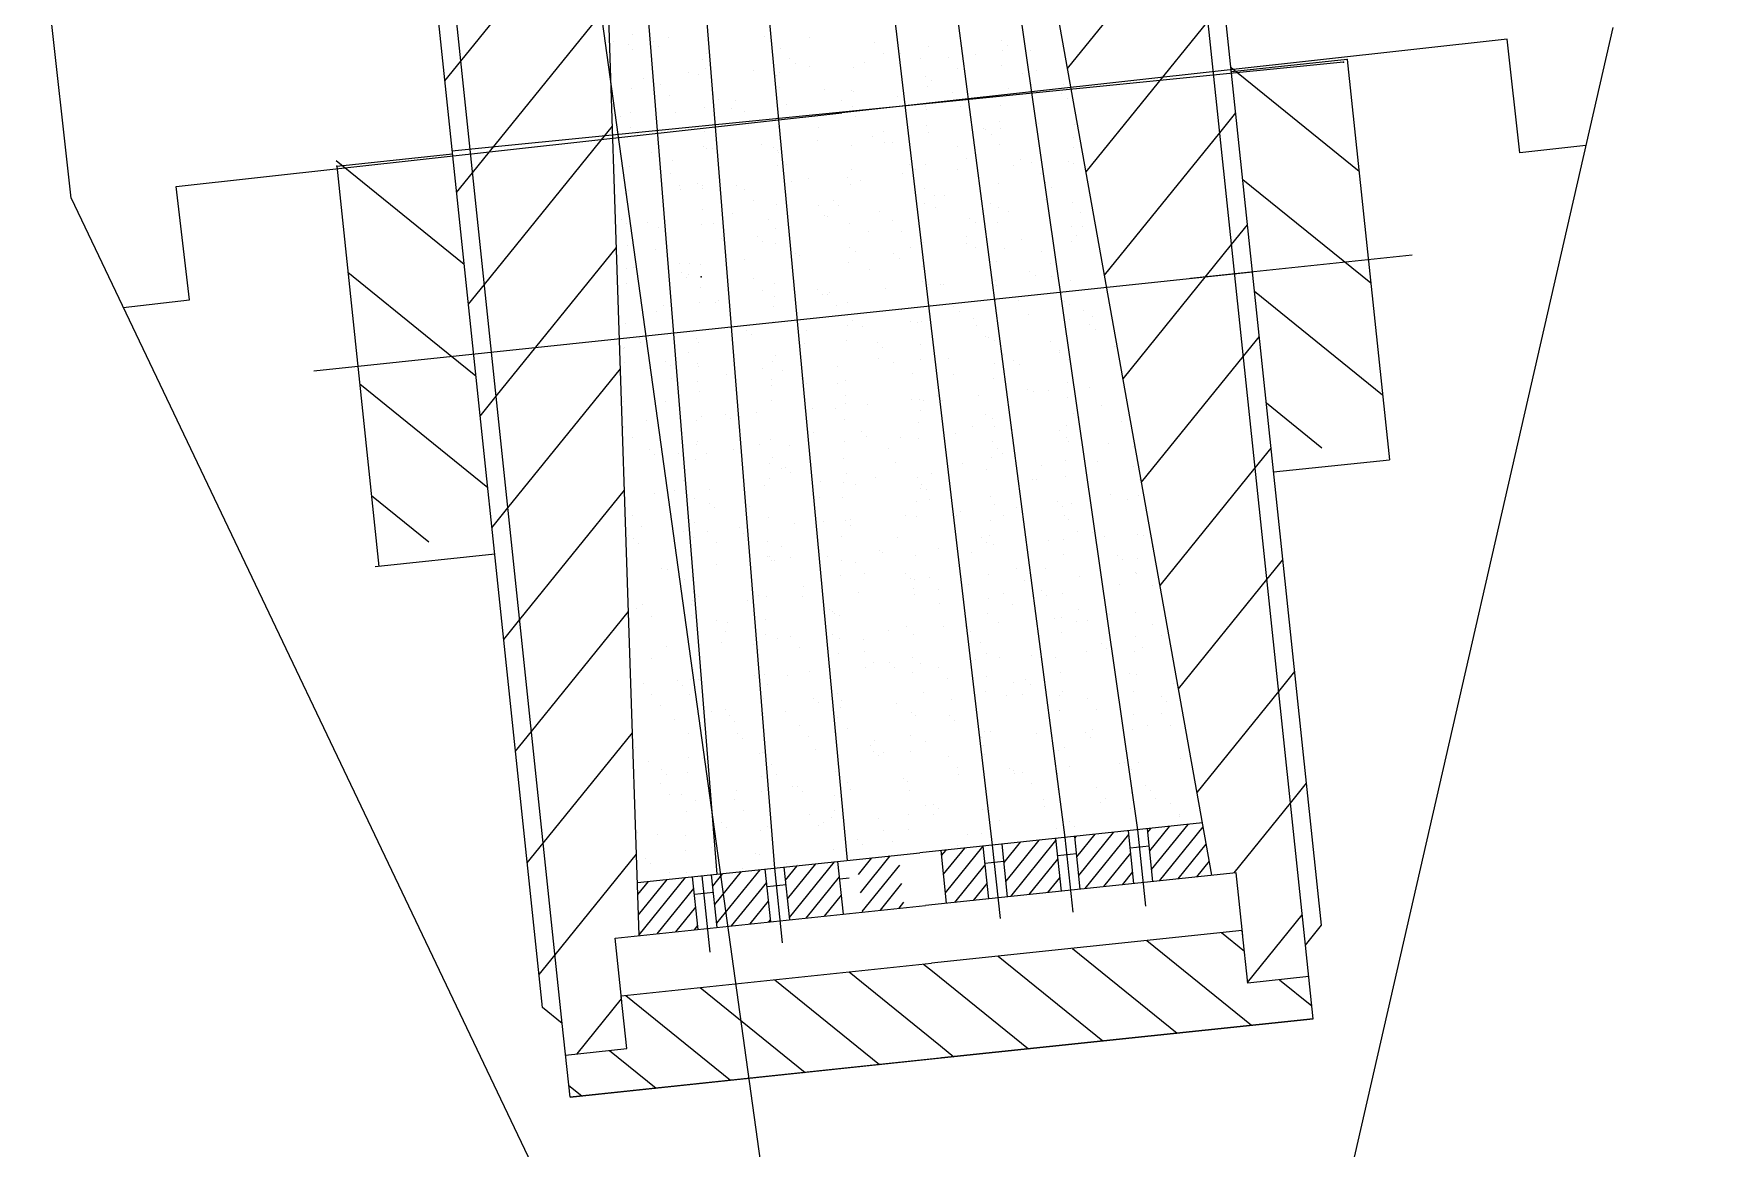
# Model space of a CAD drawing. Header units: millimetres. Extents: x 102424 to 134099, y 4640 to 15391.
# Drawn here: x 131874 to 132433, y 10715 to 11087 of the extents above; entities that cross this region are included whole.
import ezdxf

# ---------------------------------------------------------------- set-up
doc = ezdxf.new("R2010")
doc.units = ezdxf.units.MM

# ---------------------------------------------------------------- blocks, each defined once
blk = doc.blocks.new('*X106')
at = {"color": 0}
for p, q in [((1500.291, 87.919), (1500.291, 87.919)), ((1500.354, 87.918), (1500.354, 87.918)), ((1502.284, 88.132), (1502.284, 88.132)), ((1503.468, 87.924), (1503.468, 87.924)), ((1504.293, 87.885), (1504.293, 87.885)), ((1504.477, 87.716), (1504.477, 87.716)), ((1504.901, 88.165), (1504.901, 88.165)), ((1506.583, 87.929), (1506.583, 87.929)), ((1508.353, 87.797), (1508.353, 87.797)), ((1509.697, 87.935), (1509.697, 87.935)), ((1512.046, 87.731), (1512.046, 87.731)), ((1512.355, 87.762), (1512.355, 87.762)), ((1500.776, 87.649), (1500.776, 87.649)), ((1500.995, 87.142), (1500.995, 87.142)), ((1503.553, 87.13), (1503.553, 87.13)), ((1503.89, 87.655), (1503.89, 87.655)), ((1506.254, 87.227), (1506.254, 87.227)), ((1507.004, 87.661), (1507.004, 87.661)), ((1507.475, 87.129), (1507.475, 87.129)), ((1508.833, 87.308), (1508.833, 87.308)), ((1508.871, 87.261), (1508.871, 87.261)), ((1509.354, 87.377), (1509.354, 87.377)), ((1510.118, 87.666), (1510.118, 87.666)), ((1510.167, 87.484), (1510.167, 87.484)), ((1511.429, 87.248), (1511.429, 87.248)), ((1511.525, 87.663), (1511.525, 87.663)), ((1512.539, 87.593), (1512.539, 87.593)), ((1513.233, 87.672), (1513.233, 87.672)), ((1514.13, 87.346), (1514.13, 87.346)), ((1516.748, 87.379), (1516.748, 87.379)), ((1501.287, 87.007), (1501.287, 87.007)), ((1501.471, 86.838), (1501.471, 86.838)), ((1502.294, 86.682), (1502.294, 86.682)), ((1503.45, 86.599), (1503.45, 86.599)), ((1503.97, 86.668), (1503.97, 86.668)), ((1504.783, 86.775), (1504.783, 86.775)), ((1505.347, 86.919), (1505.347, 86.919)), ((1505.408, 86.688), (1505.408, 86.688)), ((1506.141, 86.954), (1506.141, 86.954)), ((1506.662, 87.022), (1506.662, 87.022)), ((1508.522, 86.694), (1508.522, 86.694)), ((1509.349, 86.884), (1509.349, 86.884)), ((1509.533, 86.716), (1509.533, 86.716)), ((1511.637, 86.699), (1511.637, 86.699)), ((1513.409, 86.796), (1513.409, 86.796)), ((1514.751, 86.705), (1514.751, 86.705)), ((1517.41, 86.762), (1517.41, 86.762)), ((1517.595, 86.593), (1517.595, 86.593)), ((1517.865, 86.711), (1517.865, 86.711)), ((1520.979, 86.716), (1520.979, 86.716)), ((1521.471, 86.673), (1521.471, 86.673)), ((1523.214, 86.612), (1523.214, 86.612)), ((1523.735, 86.681), (1523.735, 86.681)), ((1524.093, 86.722), (1524.093, 86.722)), ((1524.548, 86.788), (1524.548, 86.788)), ((1525.472, 86.639), (1525.472, 86.639)), ((1525.977, 86.56), (1525.977, 86.56)), ((1500.758, 86.245), (1500.758, 86.245)), ((1501.278, 86.314), (1501.278, 86.314)), ((1502.091, 86.421), (1502.091, 86.421)), ((1502.341, 86.041), (1502.341, 86.041)), ((1502.347, 86.205), (1502.347, 86.205)), ((1504.964, 86.238), (1504.964, 86.238)), ((1506.342, 86.007), (1506.342, 86.007)), ((1507.523, 86.226), (1507.523, 86.226)), ((1510.223, 86.323), (1510.223, 86.323)), ((1512.841, 86.357), (1512.841, 86.357)), ((1515.399, 86.344), (1515.399, 86.344)), ((1518.1, 86.442), (1518.1, 86.442)), ((1518.351, 85.972), (1518.351, 85.972)), ((1519.164, 86.079), (1519.164, 86.079)), ((1520.522, 86.258), (1520.522, 86.258)), ((1520.718, 86.475), (1520.718, 86.475)), ((1521.043, 86.326), (1521.043, 86.326)), ((1521.856, 86.434), (1521.856, 86.434)), ((1523.276, 86.463), (1523.276, 86.463)), ((1525.657, 86.47), (1525.657, 86.47)), ((1501.162, 85.414), (1501.162, 85.414)), ((1504.276, 85.42), (1504.276, 85.42)), ((1506.527, 85.838), (1506.527, 85.838)), ((1507.39, 85.425), (1507.39, 85.425)), ((1510.403, 85.918), (1510.403, 85.918)), ((1510.504, 85.431), (1510.504, 85.431)), ((1513.618, 85.437), (1513.618, 85.437)), ((1513.781, 85.37), (1513.781, 85.37)), ((1514.193, 85.419), (1514.193, 85.419)), ((1514.404, 85.884), (1514.404, 85.884)), ((1514.589, 85.715), (1514.589, 85.715)), ((1515.139, 85.549), (1515.139, 85.549)), ((1515.659, 85.618), (1515.659, 85.618)), ((1516.472, 85.725), (1516.472, 85.725)), ((1516.733, 85.442), (1516.733, 85.442)), ((1516.811, 85.452), (1516.811, 85.452)), ((1517.831, 85.904), (1517.831, 85.904)), ((1518.465, 85.796), (1518.465, 85.796)), ((1519.369, 85.44), (1519.369, 85.44)), ((1519.847, 85.448), (1519.847, 85.448)), ((1522.07, 85.537), (1522.07, 85.537)), ((1522.466, 85.761), (1522.466, 85.761)), ((1522.65, 85.592), (1522.65, 85.592)), ((1522.961, 85.454), (1522.961, 85.454)), ((1524.687, 85.571), (1524.687, 85.571)), ((1526.075, 85.459), (1526.075, 85.459)), ((1526.527, 85.673), (1526.527, 85.673)), ((1527.245, 85.559), (1527.245, 85.559)), ((1501.058, 85.215), (1501.058, 85.215)), ((1501.584, 85.145), (1501.584, 85.145)), ((1503.336, 85.129), (1503.336, 85.129)), ((1503.521, 84.96), (1503.521, 84.96)), ((1503.616, 85.203), (1503.616, 85.203)), ((1504.698, 85.151), (1504.698, 85.151)), ((1506.317, 85.301), (1506.317, 85.301)), ((1507.397, 85.041), (1507.397, 85.041)), ((1507.812, 85.157), (1507.812, 85.157)), ((1508.934, 85.334), (1508.934, 85.334)), ((1509.755, 84.84), (1509.755, 84.84)), ((1510.276, 84.909), (1510.276, 84.909)), ((1510.926, 85.162), (1510.926, 85.162)), ((1511.089, 85.016), (1511.089, 85.016)), ((1511.398, 85.006), (1511.398, 85.006)), ((1511.492, 85.322), (1511.492, 85.322)), ((1511.582, 84.837), (1511.582, 84.837)), ((1512.447, 85.195), (1512.447, 85.195)), ((1512.968, 85.263), (1512.968, 85.263)), ((1514.04, 85.168), (1514.04, 85.168)), ((1515.459, 84.918), (1515.459, 84.918)), ((1517.154, 85.174), (1517.154, 85.174)), ((1519.46, 84.884), (1519.46, 84.884)), ((1520.268, 85.179), (1520.268, 85.179)), ((1523.383, 85.185), (1523.383, 85.185)), ((1523.52, 84.795), (1523.52, 84.795)), ((1526.497, 85.191), (1526.497, 85.191)), ((1500.33, 84.251), (1500.33, 84.251)), ((1502.41, 84.278), (1502.41, 84.278)), ((1505.027, 84.311), (1505.027, 84.311)), ((1505.705, 84.307), (1505.705, 84.307)), ((1507.063, 84.486), (1507.063, 84.486)), ((1507.584, 84.555), (1507.584, 84.555)), ((1507.586, 84.299), (1507.586, 84.299)), ((1508.397, 84.662), (1508.397, 84.662)), ((1510.286, 84.396), (1510.286, 84.396)), ((1512.904, 84.43), (1512.904, 84.43)), ((1515.462, 84.417), (1515.462, 84.417)), ((1518.163, 84.515), (1518.163, 84.515)), ((1518.672, 84.206), (1518.672, 84.206)), ((1519.644, 84.715), (1519.644, 84.715)), ((1520.781, 84.548), (1520.781, 84.548)), ((1521.787, 84.212), (1521.787, 84.212)), ((1523.339, 84.536), (1523.339, 84.536)), ((1524.657, 84.213), (1524.657, 84.213)), ((1524.901, 84.218), (1524.901, 84.218)), ((1525.47, 84.32), (1525.47, 84.32)), ((1526.04, 84.633), (1526.04, 84.633)), ((1526.828, 84.499), (1526.828, 84.499)), ((1527.348, 84.567), (1527.348, 84.567)), ((1527.522, 84.761), (1527.522, 84.761)), ((1527.706, 84.592), (1527.706, 84.592)), ((1499.988, 84.173), (1499.988, 84.173)), ((1500.514, 84.083), (1500.514, 84.083)), ((1501.68, 83.777), (1501.68, 83.777)), ((1502.2, 83.846), (1502.2, 83.846)), ((1503.013, 83.953), (1503.013, 83.953)), ((1503.102, 84.178), (1503.102, 84.178)), ((1504.372, 84.132), (1504.372, 84.132)), ((1504.391, 84.163), (1504.391, 84.163)), ((1504.892, 84.2), (1504.892, 84.2)), ((1506.216, 84.184), (1506.216, 84.184)), ((1508.392, 84.129), (1508.392, 84.129)), ((1508.576, 83.96), (1508.576, 83.96)), ((1509.33, 84.189), (1509.33, 84.189)), ((1512.444, 84.195), (1512.444, 84.195)), ((1512.452, 84.04), (1512.452, 84.04)), ((1515.558, 84.201), (1515.558, 84.201)), ((1516.454, 84.006), (1516.454, 84.006)), ((1516.638, 83.837), (1516.638, 83.837)), ((1520.514, 83.917), (1520.514, 83.917)), ((1521.444, 83.79), (1521.444, 83.79)), ((1521.965, 83.859), (1521.965, 83.859)), ((1522.778, 83.966), (1522.778, 83.966)), ((1524.136, 84.145), (1524.136, 84.145)), ((1524.516, 83.883), (1524.516, 83.883)), ((1524.7, 83.714), (1524.7, 83.714)), ((1524.75, 83.644), (1524.75, 83.644)), ((1527.308, 83.632), (1527.308, 83.632)), ((1500.322, 83.598), (1500.322, 83.598)), ((1501.121, 83.289), (1501.121, 83.289)), ((1501.384, 83.285), (1501.384, 83.285)), ((1503.679, 83.276), (1503.679, 83.276)), ((1505.386, 83.251), (1505.386, 83.251)), ((1505.57, 83.082), (1505.57, 83.082)), ((1506.38, 83.374), (1506.38, 83.374)), ((1508.997, 83.407), (1508.997, 83.407)), ((1509.446, 83.163), (1509.446, 83.163)), ((1511.555, 83.395), (1511.555, 83.395)), ((1513.448, 83.128), (1513.448, 83.128)), ((1514.256, 83.492), (1514.256, 83.492)), ((1516.061, 83.081), (1516.061, 83.081)), ((1516.581, 83.15), (1516.581, 83.15)), ((1516.874, 83.526), (1516.874, 83.526)), ((1517.394, 83.257), (1517.394, 83.257)), ((1518.753, 83.436), (1518.753, 83.436)), ((1519.273, 83.504), (1519.273, 83.504)), ((1519.432, 83.513), (1519.432, 83.513)), ((1520.086, 83.611), (1520.086, 83.611)), ((1522.133, 83.611), (1522.133, 83.611)), ((1501.97, 82.91), (1501.97, 82.91)), ((1502.391, 82.641), (1502.391, 82.641)), ((1505.084, 82.916), (1505.084, 82.916)), ((1505.505, 82.647), (1505.505, 82.647)), ((1508.198, 82.921), (1508.198, 82.921)), ((1508.62, 82.653), (1508.62, 82.653)), ((1510.349, 82.47), (1510.349, 82.47)), ((1511.312, 82.927), (1511.312, 82.927)), ((1511.734, 82.658), (1511.734, 82.658)), ((1512.011, 82.548), (1512.011, 82.548)), ((1512.967, 82.503), (1512.967, 82.503)), ((1513.369, 82.727), (1513.369, 82.727)), ((1513.632, 82.959), (1513.632, 82.959)), ((1513.89, 82.796), (1513.89, 82.796)), ((1514.426, 82.933), (1514.426, 82.933)), ((1514.703, 82.903), (1514.703, 82.903)), ((1514.848, 82.664), (1514.848, 82.664)), ((1515.525, 82.491), (1515.525, 82.491)), ((1517.508, 83.04), (1517.508, 83.04)), ((1517.54, 82.938), (1517.54, 82.938)), ((1517.962, 82.67), (1517.962, 82.67)), ((1518.226, 82.588), (1518.226, 82.588)), ((1520.654, 82.944), (1520.654, 82.944)), ((1520.844, 82.621), (1520.844, 82.621)), ((1521.076, 82.675), (1521.076, 82.675)), ((1521.51, 83.005), (1521.51, 83.005)), ((1521.694, 82.837), (1521.694, 82.837)), ((1523.402, 82.609), (1523.402, 82.609)), ((1523.769, 82.949), (1523.769, 82.949)), ((1524.19, 82.681), (1524.19, 82.681)), ((1525.57, 82.917), (1525.57, 82.917)), ((1526.103, 82.706), (1526.103, 82.706)), ((1526.883, 82.955), (1526.883, 82.955)), ((1527.304, 82.686), (1527.304, 82.686)), ((1502.38, 82.373), (1502.38, 82.373)), ((1502.473, 82.351), (1502.473, 82.351)), ((1502.564, 82.204), (1502.564, 82.204)), ((1505.09, 82.384), (1505.09, 82.384)), ((1506.44, 82.285), (1506.44, 82.285)), ((1507.649, 82.372), (1507.649, 82.372)), ((1507.985, 82.018), (1507.985, 82.018)), ((1508.506, 82.087), (1508.506, 82.087)), ((1509.319, 82.194), (1509.319, 82.194)), ((1510.442, 82.251), (1510.442, 82.251)), ((1510.626, 82.082), (1510.626, 82.082)), ((1510.677, 82.373), (1510.677, 82.373)), ((1511.198, 82.441), (1511.198, 82.441)), ((1514.502, 82.162), (1514.502, 82.162)), ((1518.504, 82.128), (1518.504, 82.128)), ((1518.688, 81.959), (1518.688, 81.959)), ((1522.564, 82.039), (1522.564, 82.039)), ((1526.565, 82.005), (1526.565, 82.005)), ((1527.75, 82.031), (1527.75, 82.031)), ((1500.795, 81.668), (1500.795, 81.668)), ((1501.184, 81.362), (1501.184, 81.362)), ((1502.602, 81.31), (1502.602, 81.31)), ((1503.122, 81.378), (1503.122, 81.378)), ((1503.434, 81.407), (1503.434, 81.407)), ((1503.742, 81.35), (1503.742, 81.35)), ((1503.909, 81.674), (1503.909, 81.674)), ((1503.935, 81.485), (1503.935, 81.485)), ((1505.294, 81.664), (1505.294, 81.664)), ((1505.814, 81.732), (1505.814, 81.732)), ((1506.443, 81.447), (1506.443, 81.447)), ((1506.627, 81.839), (1506.627, 81.839)), ((1507.023, 81.68), (1507.023, 81.68)), ((1507.436, 81.373), (1507.436, 81.373)), ((1509.06, 81.48), (1509.06, 81.48)), ((1510.138, 81.685), (1510.138, 81.685)), ((1511.618, 81.468), (1511.618, 81.468)), ((1513.252, 81.691), (1513.252, 81.691)), ((1514.319, 81.565), (1514.319, 81.565)), ((1516.366, 81.697), (1516.366, 81.697)), ((1516.937, 81.599), (1516.937, 81.599)), ((1519.48, 81.702), (1519.48, 81.702)), ((1519.495, 81.586), (1519.495, 81.586)), ((1522.196, 81.684), (1522.196, 81.684)), ((1522.366, 81.322), (1522.366, 81.322)), ((1522.594, 81.708), (1522.594, 81.708)), ((1522.887, 81.391), (1522.887, 81.391)), ((1523.7, 81.498), (1523.7, 81.498)), ((1524.813, 81.717), (1524.813, 81.717)), ((1525.058, 81.677), (1525.058, 81.677)), ((1525.579, 81.745), (1525.579, 81.745)), ((1525.708, 81.714), (1525.708, 81.714)), ((1526.392, 81.852), (1526.392, 81.852)), ((1526.75, 81.836), (1526.75, 81.836)), ((1527.371, 81.705), (1527.371, 81.705)), ((1500.431, 81.024), (1500.431, 81.024)), ((1501.244, 81.131), (1501.244, 81.131)), ((1507.62, 81.204), (1507.62, 81.204)), ((1511.496, 81.284), (1511.496, 81.284)), ((1515.497, 81.25), (1515.497, 81.25)), ((1515.682, 81.081), (1515.682, 81.081)), ((1518.316, 80.789), (1518.316, 80.789)), ((1519.558, 81.162), (1519.558, 81.162)), ((1519.675, 80.968), (1519.675, 80.968)), ((1520.195, 81.037), (1520.195, 81.037)), ((1521.008, 81.144), (1521.008, 81.144)), ((1523.559, 81.127), (1523.559, 81.127)), ((1523.744, 80.958), (1523.744, 80.958)), ((1526.166, 80.78), (1526.166, 80.78)), ((1527.62, 81.039), (1527.62, 81.039)), ((1500.428, 80.53), (1500.428, 80.53)), ((1502.536, 80.424), (1502.536, 80.424)), ((1502.777, 80.406), (1502.777, 80.406)), ((1503.199, 80.137), (1503.199, 80.137)), ((1504.429, 80.495), (1504.429, 80.495)), ((1504.614, 80.326), (1504.614, 80.326)), ((1505.153, 80.458), (1505.153, 80.458)), ((1505.891, 80.411), (1505.891, 80.411)), ((1506.313, 80.143), (1506.313, 80.143)), ((1507.712, 80.445), (1507.712, 80.445)), ((1508.49, 80.407), (1508.49, 80.407)), ((1509.005, 80.417), (1509.005, 80.417)), ((1509.427, 80.148), (1509.427, 80.148)), ((1510.412, 80.543), (1510.412, 80.543)), ((1512.12, 80.423), (1512.12, 80.423)), ((1512.491, 80.372), (1512.491, 80.372)), ((1512.541, 80.154), (1512.541, 80.154)), ((1512.676, 80.203), (1512.676, 80.203)), ((1513.03, 80.576), (1513.03, 80.576)), ((1514.291, 80.259), (1514.291, 80.259)), ((1514.812, 80.328), (1514.812, 80.328)), ((1515.234, 80.428), (1515.234, 80.428)), ((1515.588, 80.564), (1515.588, 80.564)), ((1515.625, 80.435), (1515.625, 80.435)), ((1515.655, 80.16), (1515.655, 80.16)), ((1516.552, 80.284), (1516.552, 80.284)), ((1516.983, 80.614), (1516.983, 80.614)), ((1517.503, 80.682), (1517.503, 80.682)), ((1518.289, 80.661), (1518.289, 80.661)), ((1518.348, 80.434), (1518.348, 80.434)), ((1518.77, 80.165), (1518.77, 80.165)), ((1520.553, 80.25), (1520.553, 80.25)), ((1520.907, 80.695), (1520.907, 80.695)), ((1521.462, 80.44), (1521.462, 80.44)), ((1521.884, 80.171), (1521.884, 80.171)), ((1523.465, 80.682), (1523.465, 80.682)), ((1524.576, 80.445), (1524.576, 80.445)), ((1524.614, 80.161), (1524.614, 80.161)), ((1524.998, 80.177), (1524.998, 80.177)), ((1527.69, 80.451), (1527.69, 80.451)), ((1528.112, 80.182), (1528.112, 80.182)), ((1500.085, 80.131), (1500.085, 80.131)), ((1501.423, 79.617), (1501.423, 79.617)), ((1509.428, 79.619), (1509.428, 79.619)), ((1510.241, 79.726), (1510.241, 79.726)), ((1511.599, 79.905), (1511.599, 79.905)), ((1512.12, 79.973), (1512.12, 79.973)), ((1512.933, 80.08), (1512.933, 80.08)), ((1514.382, 79.638), (1514.382, 79.638)), ((1517, 79.672), (1517, 79.672)), ((1519.558, 79.66), (1519.558, 79.66)), ((1520.737, 80.081), (1520.737, 80.081)), ((1522.259, 79.757), (1522.259, 79.757)), ((1524.876, 79.79), (1524.876, 79.79)), ((1527.434, 79.778), (1527.434, 79.778)), ((1501.247, 79.435), (1501.247, 79.435)), ((1501.603, 79.164), (1501.603, 79.164)), ((1501.608, 79.449), (1501.608, 79.449)), ((1503.805, 79.423), (1503.805, 79.423)), ((1504.717, 79.17), (1504.717, 79.17)), ((1504.857, 79.017), (1504.857, 79.017)), ((1505.484, 79.529), (1505.484, 79.529)), ((1506.216, 79.196), (1506.216, 79.196)), ((1506.506, 79.52), (1506.506, 79.52)), ((1506.736, 79.265), (1506.736, 79.265)), ((1507.549, 79.372), (1507.549, 79.372)), ((1507.831, 79.176), (1507.831, 79.176)), ((1508.907, 79.551), (1508.907, 79.551)), ((1509.123, 79.553), (1509.123, 79.553)), ((1509.485, 79.495), (1509.485, 79.495)), ((1509.669, 79.326), (1509.669, 79.326)), ((1510.945, 79.181), (1510.945, 79.181)), ((1511.681, 79.541), (1511.681, 79.541)), ((1513.546, 79.406), (1513.546, 79.406)), ((1514.059, 79.187), (1514.059, 79.187)), ((1517.174, 79.193), (1517.174, 79.193)), ((1517.547, 79.372), (1517.547, 79.372)), ((1517.731, 79.203), (1517.731, 79.203)), ((1520.288, 79.198), (1520.288, 79.198)), ((1521.607, 79.283), (1521.607, 79.283)), ((1523.402, 79.204), (1523.402, 79.204)), ((1524.622, 79.03), (1524.622, 79.03)), ((1525.609, 79.249), (1525.609, 79.249)), ((1525.793, 79.08), (1525.793, 79.08)), ((1525.98, 79.209), (1525.98, 79.209)), ((1526.501, 79.278), (1526.501, 79.278)), ((1526.516, 79.21), (1526.516, 79.21)), ((1527.314, 79.385), (1527.314, 79.385)), ((1500.832, 78.487), (1500.832, 78.487)), ((1501.353, 78.556), (1501.353, 78.556)), ((1502.166, 78.663), (1502.166, 78.663)), ((1502.478, 78.651), (1502.478, 78.651)), ((1502.599, 78.497), (1502.599, 78.497)), ((1503.524, 78.842), (1503.524, 78.842)), ((1504.044, 78.91), (1504.044, 78.91)), ((1505.216, 78.531), (1505.216, 78.531)), ((1506.479, 78.617), (1506.479, 78.617)), ((1506.663, 78.448), (1506.663, 78.448)), ((1507.774, 78.519), (1507.774, 78.519)), ((1510.475, 78.616), (1510.475, 78.616)), ((1510.539, 78.529), (1510.539, 78.529)), ((1513.093, 78.649), (1513.093, 78.649)), ((1514.541, 78.494), (1514.541, 78.494)), ((1515.651, 78.637), (1515.651, 78.637)), ((1518.352, 78.734), (1518.352, 78.734)), ((1518.601, 78.406), (1518.601, 78.406)), ((1520.597, 78.5), (1520.597, 78.5)), ((1520.97, 78.768), (1520.97, 78.768)), ((1521.117, 78.569), (1521.117, 78.569)), ((1521.93, 78.676), (1521.93, 78.676)), ((1523.288, 78.855), (1523.288, 78.855)), ((1523.528, 78.755), (1523.528, 78.755)), ((1523.809, 78.923), (1523.809, 78.923)), ((1526.229, 78.853), (1526.229, 78.853)), ((1500.471, 77.896), (1500.471, 77.896)), ((1503.585, 77.902), (1503.585, 77.902)), ((1506.699, 77.907), (1506.699, 77.907)), ((1509.813, 77.913), (1509.813, 77.913)), ((1512.927, 77.919), (1512.927, 77.919)), ((1514.725, 78.325), (1514.725, 78.325)), ((1515.734, 77.86), (1515.734, 77.86)), ((1516.041, 77.924), (1516.041, 77.924)), ((1516.547, 77.967), (1516.547, 77.967)), ((1517.905, 78.146), (1517.905, 78.146)), ((1518.425, 78.214), (1518.425, 78.214)), ((1519.156, 77.93), (1519.156, 77.93)), ((1519.238, 78.321), (1519.238, 78.321)), ((1522.27, 77.936), (1522.27, 77.936)), ((1522.322, 77.83), (1522.322, 77.83)), ((1522.603, 78.371), (1522.603, 78.371)), ((1522.787, 78.203), (1522.787, 78.203)), ((1524.939, 77.863), (1524.939, 77.863)), ((1525.384, 77.941), (1525.384, 77.941)), ((1526.663, 78.283), (1526.663, 78.283)), ((1527.497, 77.851), (1527.497, 77.851)), ((1528.498, 77.947), (1528.498, 77.947)), ((1500.892, 77.627), (1500.892, 77.627)), ((1501.31, 77.508), (1501.31, 77.508)), ((1503.473, 77.739), (1503.473, 77.739)), ((1503.657, 77.57), (1503.657, 77.57)), ((1503.868, 77.496), (1503.868, 77.496)), ((1504.006, 77.633), (1504.006, 77.633)), ((1506.569, 77.593), (1506.569, 77.593)), ((1507.121, 77.639), (1507.121, 77.639)), ((1507.533, 77.651), (1507.533, 77.651)), ((1509.186, 77.627), (1509.186, 77.627)), ((1510.235, 77.644), (1510.235, 77.644)), ((1511.163, 77.258), (1511.163, 77.258)), ((1511.535, 77.617), (1511.535, 77.617)), ((1511.719, 77.448), (1511.719, 77.448)), ((1511.744, 77.614), (1511.744, 77.614)), ((1512.521, 77.437), (1512.521, 77.437)), ((1513.042, 77.506), (1513.042, 77.506)), ((1513.349, 77.65), (1513.349, 77.65)), ((1513.855, 77.613), (1513.855, 77.613)), ((1514.445, 77.712), (1514.445, 77.712)), ((1515.213, 77.792), (1515.213, 77.792)), ((1515.595, 77.528), (1515.595, 77.528)), ((1516.463, 77.656), (1516.463, 77.656)), ((1517.063, 77.745), (1517.063, 77.745)), ((1519.577, 77.661), (1519.577, 77.661)), ((1519.597, 77.494), (1519.597, 77.494)), ((1519.621, 77.733), (1519.621, 77.733)), ((1519.781, 77.325), (1519.781, 77.325)), ((1522.691, 77.667), (1522.691, 77.667)), ((1523.657, 77.405), (1523.657, 77.405)), ((1525.805, 77.673), (1525.805, 77.673)), ((1527.659, 77.371), (1527.659, 77.371)), ((1500.467, 76.862), (1500.467, 76.862)), ((1500.651, 76.693), (1500.651, 76.693)), ((1502.41, 76.66), (1502.41, 76.66)), ((1504.527, 76.773), (1504.527, 76.773)), ((1505.525, 76.666), (1505.525, 76.666)), ((1507.138, 76.728), (1507.138, 76.728)), ((1507.658, 76.797), (1507.658, 76.797)), ((1508.471, 76.904), (1508.471, 76.904)), ((1508.529, 76.739), (1508.529, 76.739)), ((1508.639, 76.672), (1508.639, 76.672)), ((1509.829, 77.083), (1509.829, 77.083)), ((1510.35, 77.151), (1510.35, 77.151)), ((1510.538, 76.689), (1510.538, 76.689)), ((1511.753, 76.677), (1511.753, 76.677)), ((1513.156, 76.722), (1513.156, 76.722)), ((1514.867, 76.683), (1514.867, 76.683)), ((1515.714, 76.71), (1515.714, 76.71)), ((1517.981, 76.689), (1517.981, 76.689)), ((1518.415, 76.807), (1518.415, 76.807)), ((1521.033, 76.841), (1521.033, 76.841)), ((1521.095, 76.694), (1521.095, 76.694)), ((1523.591, 76.829), (1523.591, 76.829)), ((1524.209, 76.7), (1524.209, 76.7)), ((1526.292, 76.926), (1526.292, 76.926)), ((1526.902, 76.741), (1526.902, 76.741)), ((1527.324, 76.705), (1527.324, 76.705)), ((1527.423, 76.81), (1527.423, 76.81)), ((1527.843, 77.202), (1527.843, 77.202)), ((1528.236, 76.917), (1528.236, 76.917)), ((1502.275, 76.088), (1502.275, 76.088)), ((1502.662, 76.571), (1502.662, 76.571)), ((1503.088, 76.195), (1503.088, 76.195)), ((1504.446, 76.374), (1504.446, 76.374)), ((1504.966, 76.443), (1504.966, 76.443)), ((1505.279, 76.604), (1505.279, 76.604)), ((1505.779, 76.55), (1505.779, 76.55)), ((1507.837, 76.592), (1507.837, 76.592)), ((1508.713, 76.57), (1508.713, 76.57)), ((1512.589, 76.65), (1512.589, 76.65)), ((1516.591, 76.616), (1516.591, 76.616)), ((1516.775, 76.447), (1516.775, 76.447)), ((1520.651, 76.528), (1520.651, 76.528)), ((1522.039, 76.101), (1522.039, 76.101)), ((1522.852, 76.208), (1522.852, 76.208)), ((1524.21, 76.387), (1524.21, 76.387)), ((1524.652, 76.493), (1524.652, 76.493)), ((1524.731, 76.455), (1524.731, 76.455)), ((1524.837, 76.324), (1524.837, 76.324)), ((1525.544, 76.562), (1525.544, 76.562)), ((1528.713, 76.405), (1528.713, 76.405)), ((1500.396, 75.841), (1500.396, 75.841)), ((1501.373, 75.581), (1501.373, 75.581)), ((1501.521, 75.896), (1501.521, 75.896)), ((1501.754, 76.02), (1501.754, 76.02)), ((1503.931, 75.569), (1503.931, 75.569)), ((1505.523, 75.861), (1505.523, 75.861)), ((1505.707, 75.692), (1505.707, 75.692)), ((1506.632, 75.666), (1506.632, 75.666)), ((1509.249, 75.7), (1509.249, 75.7)), ((1509.583, 75.773), (1509.583, 75.773)), ((1511.807, 75.688), (1511.807, 75.688)), ((1513.584, 75.738), (1513.584, 75.738)), ((1513.769, 75.57), (1513.769, 75.57)), ((1514.508, 75.785), (1514.508, 75.785)), ((1517.126, 75.818), (1517.126, 75.818)), ((1517.469, 75.499), (1517.469, 75.499)), ((1517.645, 75.65), (1517.645, 75.65)), ((1518.827, 75.678), (1518.827, 75.678)), ((1519.347, 75.747), (1519.347, 75.747)), ((1519.684, 75.806), (1519.684, 75.806)), ((1520.16, 75.854), (1520.16, 75.854)), ((1521.519, 76.032), (1521.519, 76.032)), ((1521.646, 75.616), (1521.646, 75.616)), ((1522.385, 75.903), (1522.385, 75.903)), ((1525.002, 75.937), (1525.002, 75.937)), ((1525.707, 75.527), (1525.707, 75.527)), ((1527.56, 75.924), (1527.56, 75.924)), ((1501.278, 75.392), (1501.278, 75.392)), ((1501.7, 75.123), (1501.7, 75.123)), ((1502.516, 74.984), (1502.516, 74.984)), ((1504.392, 75.398), (1504.392, 75.398)), ((1504.814, 75.129), (1504.814, 75.129)), ((1507.507, 75.403), (1507.507, 75.403)), ((1507.928, 75.135), (1507.928, 75.135)), ((1510.621, 75.409), (1510.621, 75.409)), ((1511.042, 75.14), (1511.042, 75.14)), ((1513.443, 74.969), (1513.443, 74.969)), ((1513.735, 75.415), (1513.735, 75.415)), ((1513.964, 75.038), (1513.964, 75.038)), ((1514.157, 75.146), (1514.157, 75.146)), ((1514.777, 75.145), (1514.777, 75.145)), ((1516.135, 75.324), (1516.135, 75.324)), ((1516.656, 75.392), (1516.656, 75.392)), ((1516.849, 75.42), (1516.849, 75.42)), ((1517.271, 75.152), (1517.271, 75.152)), ((1519.963, 75.426), (1519.963, 75.426)), ((1520.385, 75.157), (1520.385, 75.157)), ((1521.096, 74.914), (1521.096, 74.914)), ((1521.831, 75.447), (1521.831, 75.447)), ((1523.077, 75.432), (1523.077, 75.432)), ((1523.499, 75.163), (1523.499, 75.163)), ((1526.191, 75.437), (1526.191, 75.437)), ((1526.355, 74.999), (1526.355, 74.999)), ((1526.613, 75.169), (1526.613, 75.169)), ((1500.024, 74.546), (1500.024, 74.546)), ((1502.701, 74.815), (1502.701, 74.815)), ((1502.725, 74.644), (1502.725, 74.644)), ((1505.342, 74.677), (1505.342, 74.677)), ((1506.577, 74.895), (1506.577, 74.895)), ((1507.9, 74.665), (1507.9, 74.665)), ((1509.393, 74.436), (1509.393, 74.436)), ((1510.578, 74.861), (1510.578, 74.861)), ((1510.601, 74.762), (1510.601, 74.762)), ((1510.751, 74.615), (1510.751, 74.615)), ((1510.763, 74.692), (1510.763, 74.692)), ((1511.272, 74.684), (1511.272, 74.684)), ((1512.085, 74.791), (1512.085, 74.791)), ((1513.219, 74.796), (1513.219, 74.796)), ((1514.639, 74.772), (1514.639, 74.772)), ((1515.777, 74.783), (1515.777, 74.783)), ((1518.478, 74.881), (1518.478, 74.881)), ((1518.64, 74.738), (1518.64, 74.738)), ((1518.824, 74.569), (1518.824, 74.569)), ((1522.701, 74.65), (1522.701, 74.65)), ((1523.654, 74.902), (1523.654, 74.902)), ((1526.702, 74.615), (1526.702, 74.615)), ((1526.886, 74.446), (1526.886, 74.446)), ((1528.345, 74.342), (1528.345, 74.342)), ((1500.104, 74.15), (1500.104, 74.15)), ((1503.218, 74.156), (1503.218, 74.156)), ((1503.571, 74.017), (1503.571, 74.017)), ((1505.368, 73.906), (1505.368, 73.906)), ((1505.888, 73.975), (1505.888, 73.975)), ((1506.332, 74.162), (1506.332, 74.162)), ((1506.701, 74.082), (1506.701, 74.082)), ((1507.572, 73.983), (1507.572, 73.983)), ((1507.756, 73.814), (1507.756, 73.814)), ((1508.06, 74.261), (1508.06, 74.261)), ((1508.58, 74.329), (1508.58, 74.329)), ((1509.312, 73.773), (1509.312, 73.773)), ((1509.446, 74.167), (1509.446, 74.167)), ((1511.633, 73.895), (1511.633, 73.895)), ((1511.87, 73.761), (1511.87, 73.761)), ((1512.561, 74.173), (1512.561, 74.173)), ((1514.571, 73.858), (1514.571, 73.858)), ((1515.634, 73.86), (1515.634, 73.86)), ((1515.675, 74.179), (1515.675, 74.179)), ((1517.189, 73.891), (1517.189, 73.891)), ((1518.789, 74.184), (1518.789, 74.184)), ((1519.694, 73.772), (1519.694, 73.772)), ((1519.747, 73.879), (1519.747, 73.879)), ((1521.903, 74.19), (1521.903, 74.19)), ((1522.448, 73.976), (1522.448, 73.976)), ((1525.017, 74.196), (1525.017, 74.196)), ((1525.065, 74.01), (1525.065, 74.01)), ((1525.132, 73.919), (1525.132, 73.919)), ((1525.653, 73.988), (1525.653, 73.988)), ((1526.466, 74.095), (1526.466, 74.095)), ((1527.623, 73.998), (1527.623, 73.998)), ((1527.824, 74.273), (1527.824, 74.273)), ((1528.131, 74.201), (1528.131, 74.201)), ((1499.984, 73.197), (1499.984, 73.197)), ((1500.505, 73.266), (1500.505, 73.266)), ((1501.318, 73.373), (1501.318, 73.373)), ((1501.436, 73.655), (1501.436, 73.655)), ((1502.676, 73.552), (1502.676, 73.552)), ((1503.197, 73.62), (1503.197, 73.62)), ((1503.994, 73.642), (1503.994, 73.642)), ((1504.01, 73.727), (1504.01, 73.727)), ((1506.695, 73.74), (1506.695, 73.74)), ((1515.818, 73.691), (1515.818, 73.691)), ((1519.749, 73.21), (1519.749, 73.21)), ((1520.269, 73.279), (1520.269, 73.279)), ((1521.082, 73.386), (1521.082, 73.386)), ((1522.441, 73.565), (1522.441, 73.565)), ((1522.961, 73.633), (1522.961, 73.633)), ((1523.696, 73.737), (1523.696, 73.737)), ((1523.774, 73.74), (1523.774, 73.74)), ((1523.88, 73.569), (1523.88, 73.569)), ((1527.756, 73.649), (1527.756, 73.649)), ((1500.087, 72.62), (1500.087, 72.62)), ((1500.565, 73.14), (1500.565, 73.14)), ((1502.086, 72.888), (1502.086, 72.888)), ((1502.508, 72.619), (1502.508, 72.619)), ((1502.788, 72.717), (1502.788, 72.717)), ((1504.566, 73.105), (1504.566, 73.105)), ((1504.75, 72.936), (1504.75, 72.936)), ((1505.2, 72.893), (1505.2, 72.893)), ((1505.405, 72.75), (1505.405, 72.75)), ((1505.622, 72.625), (1505.622, 72.625)), ((1507.963, 72.738), (1507.963, 72.738)), ((1508.314, 72.899), (1508.314, 72.899)), ((1508.626, 73.017), (1508.626, 73.017)), ((1508.736, 72.63), (1508.736, 72.63)), ((1510.664, 72.835), (1510.664, 72.835)), ((1511.428, 72.905), (1511.428, 72.905)), ((1511.85, 72.636), (1511.85, 72.636)), ((1512.628, 72.983), (1512.628, 72.983)), ((1512.812, 72.814), (1512.812, 72.814)), ((1513.282, 72.869), (1513.282, 72.869)), ((1514.542, 72.91), (1514.542, 72.91)), ((1514.964, 72.642), (1514.964, 72.642)), ((1515.699, 72.677), (1515.699, 72.677)), ((1515.84, 72.857), (1515.84, 72.857)), ((1516.688, 72.894), (1516.688, 72.894)), ((1517.057, 72.856), (1517.057, 72.856)), ((1517.578, 72.924), (1517.578, 72.924)), ((1517.657, 72.916), (1517.657, 72.916)), ((1518.078, 72.647), (1518.078, 72.647)), ((1518.391, 73.032), (1518.391, 73.032)), ((1518.541, 72.954), (1518.541, 72.954)), ((1520.69, 72.86), (1520.69, 72.86)), ((1520.771, 72.922), (1520.771, 72.922)), ((1520.874, 72.691), (1520.874, 72.691)), ((1521.159, 72.987), (1521.159, 72.987)), ((1521.192, 72.653), (1521.192, 72.653)), ((1523.717, 72.975), (1523.717, 72.975)), ((1523.885, 72.927), (1523.885, 72.927)), ((1524.307, 72.659), (1524.307, 72.659)), ((1524.75, 72.771), (1524.75, 72.771)), ((1526.418, 73.072), (1526.418, 73.072)), ((1526.999, 72.933), (1526.999, 72.933)), ((1527.421, 72.664), (1527.421, 72.664)), ((1528.752, 72.737), (1528.752, 72.737)), ((1529.035, 73.106), (1529.035, 73.106)), ((1501.56, 72.228), (1501.56, 72.228)), ((1501.744, 72.059), (1501.744, 72.059)), ((1505.62, 72.139), (1505.62, 72.139)), ((1509.622, 72.105), (1509.622, 72.105)), ((1511.673, 72.147), (1511.673, 72.147)), ((1512.194, 72.216), (1512.194, 72.216)), ((1513.007, 72.323), (1513.007, 72.323)), ((1513.682, 72.017), (1513.682, 72.017)), ((1514.365, 72.502), (1514.365, 72.502)), ((1514.886, 72.57), (1514.886, 72.57)), ((1522.511, 72.05), (1522.511, 72.05)), ((1525.128, 72.083), (1525.128, 72.083)), ((1527.686, 72.071), (1527.686, 72.071)), ((1528.936, 72.568), (1528.936, 72.568)), ((1500.912, 71.646), (1500.912, 71.646)), ((1501.499, 71.728), (1501.499, 71.728)), ((1504.026, 71.652), (1504.026, 71.652)), ((1504.057, 71.715), (1504.057, 71.715)), ((1506.29, 71.438), (1506.29, 71.438)), ((1506.758, 71.813), (1506.758, 71.813)), ((1506.81, 71.507), (1506.81, 71.507)), ((1507.14, 71.658), (1507.14, 71.658)), ((1507.623, 71.614), (1507.623, 71.614)), ((1508.982, 71.793), (1508.982, 71.793)), ((1509.375, 71.846), (1509.375, 71.846)), ((1509.502, 71.861), (1509.502, 71.861)), ((1509.806, 71.936), (1509.806, 71.936)), ((1510.254, 71.663), (1510.254, 71.663)), ((1510.315, 71.968), (1510.315, 71.968)), ((1511.933, 71.834), (1511.933, 71.834)), ((1513.368, 71.669), (1513.368, 71.669)), ((1514.634, 71.931), (1514.634, 71.931)), ((1516.482, 71.675), (1516.482, 71.675)), ((1517.252, 71.965), (1517.252, 71.965)), ((1517.684, 71.982), (1517.684, 71.982)), ((1517.868, 71.813), (1517.868, 71.813)), ((1519.596, 71.68), (1519.596, 71.68)), ((1519.81, 71.952), (1519.81, 71.952)), ((1521.744, 71.894), (1521.744, 71.894)), ((1522.711, 71.686), (1522.711, 71.686)), ((1525.746, 71.859), (1525.746, 71.859)), ((1525.825, 71.692), (1525.825, 71.692)), ((1525.93, 71.69), (1525.93, 71.69)), ((1526.054, 71.451), (1526.054, 71.451)), ((1526.575, 71.52), (1526.575, 71.52)), ((1527.388, 71.627), (1527.388, 71.627)), ((1528.746, 71.806), (1528.746, 71.806)), ((1528.939, 71.697), (1528.939, 71.697)), ((1529.267, 71.874), (1529.267, 71.874)), ((1502.24, 70.905), (1502.24, 70.905)), ((1502.614, 71.262), (1502.614, 71.262)), ((1503.598, 71.084), (1503.598, 71.084)), ((1504.119, 71.153), (1504.119, 71.153)), ((1504.932, 71.26), (1504.932, 71.26)), ((1506.616, 71.227), (1506.616, 71.227)), ((1506.8, 71.058), (1506.8, 71.058)), ((1510.676, 71.139), (1510.676, 71.139)), ((1510.727, 70.909), (1510.727, 70.909)), ((1513.345, 70.942), (1513.345, 70.942)), ((1514.678, 71.104), (1514.678, 71.104)), ((1514.862, 70.936), (1514.862, 70.936)), ((1515.903, 70.93), (1515.903, 70.93)), ((1518.604, 71.027), (1518.604, 71.027)), ((1518.738, 71.016), (1518.738, 71.016)), ((1521.222, 71.06), (1521.222, 71.06)), ((1522.004, 70.918), (1522.004, 70.918)), ((1522.739, 70.982), (1522.739, 70.982)), ((1523.363, 71.097), (1523.363, 71.097)), ((1523.78, 71.048), (1523.78, 71.048)), ((1523.883, 71.165), (1523.883, 71.165)), ((1524.696, 71.273), (1524.696, 71.273)), ((1526.481, 71.145), (1526.481, 71.145)), ((1526.8, 70.893), (1526.8, 70.893)), ((1529.098, 71.179), (1529.098, 71.179)), ((1500.15, 70.693), (1500.15, 70.693)), ((1500.906, 70.73), (1500.906, 70.73)), ((1501.427, 70.798), (1501.427, 70.798)), ((1502.851, 70.79), (1502.851, 70.79)), ((1502.894, 70.384), (1502.894, 70.384)), ((1503.61, 70.35), (1503.61, 70.35)), ((1505.468, 70.824), (1505.468, 70.824)), ((1506.008, 70.389), (1506.008, 70.389)), ((1508.026, 70.811), (1508.026, 70.811)), ((1509.122, 70.395), (1509.122, 70.395)), ((1512.236, 70.401), (1512.236, 70.401)), ((1515.35, 70.406), (1515.35, 70.406)), ((1517.979, 70.388), (1517.979, 70.388)), ((1518.464, 70.412), (1518.464, 70.412)), ((1518.5, 70.457), (1518.5, 70.457)), ((1519.313, 70.564), (1519.313, 70.564)), ((1520.671, 70.743), (1520.671, 70.743)), ((1521.191, 70.811), (1521.191, 70.811)), ((1522.924, 70.813), (1522.924, 70.813)), ((1500.201, 70.109), (1500.201, 70.109)), ((1501.562, 69.801), (1501.562, 69.801)), ((1503.315, 70.115), (1503.315, 70.115)), ((1503.794, 70.181), (1503.794, 70.181)), ((1504.12, 69.789), (1504.12, 69.789)), ((1506.429, 70.121), (1506.429, 70.121)), ((1506.821, 69.886), (1506.821, 69.886)), ((1507.67, 70.261), (1507.67, 70.261)), ((1509.438, 69.919), (1509.438, 69.919)), ((1509.544, 70.126), (1509.544, 70.126)), ((1511.671, 70.227), (1511.671, 70.227)), ((1511.856, 70.058), (1511.856, 70.058)), ((1511.996, 69.907), (1511.996, 69.907)), ((1512.658, 70.132), (1512.658, 70.132)), ((1515.732, 70.138), (1515.732, 70.138)), ((1515.772, 70.138), (1515.772, 70.138)), ((1515.808, 70.102), (1515.808, 70.102)), ((1516.621, 70.209), (1516.621, 70.209)), ((1500.603, 69.472), (1500.603, 69.472)), ((1500.788, 69.303), (1500.788, 69.303)), ((1501.719, 69.142), (1501.719, 69.142)), ((1504.664, 69.383), (1504.664, 69.383))]:
    blk.add_line(p, q, dxfattribs=at)
blk = doc.blocks.new('*X93')
at = {"color": 0}
for p, q in [((1413.359, 103.444), (1414.209, 104.294)), ((1418.662, 103.444), (1419.512, 104.294)), ((1423.966, 103.444), (1424.816, 104.294)), ((1429.269, 103.444), (1430.119, 104.294)), ((1434.572, 103.444), (1435.422, 104.294)), ((1439.876, 103.444), (1440.726, 104.294)), ((1445.179, 103.444), (1446.029, 104.294)), ((1409.03, 67.295), (1409.88, 68.145)), ((1414.333, 67.295), (1415.183, 68.145)), ((1419.637, 67.295), (1420.487, 68.145)), ((1424.94, 67.295), (1425.79, 68.145)), ((1430.243, 67.295), (1431.093, 68.145)), ((1435.547, 67.295), (1436.397, 68.145)), ((1440.85, 67.295), (1441.7, 68.145)), ((1446.153, 67.295), (1447.003, 68.145)), ((1451.456, 67.295), (1452.306, 68.145))]:
    blk.add_line(p, q, dxfattribs=at)
blk = doc.blocks.new('*X92')
at = {"color": 0}
for p, q in [((1405.156, 100.544), (1408.056, 103.444)), ((1410.362, 100.446), (1413.359, 103.444)), ((1414.326, 99.108), (1418.662, 103.444)), ((1419.273, 98.751), (1423.966, 103.444)), ((1424.219, 98.394), (1429.269, 103.444)), ((1429.165, 98.037), (1434.572, 103.444)), ((1434.112, 97.68), (1439.876, 103.444)), ((1439.058, 97.323), (1445.179, 103.444)), ((1444.004, 96.966), (1450.482, 103.444)), ((1448.951, 96.609), (1455.785, 103.444)), ((1447.003, 68.145), (1454.218, 75.36)), ((1452.306, 68.145), (1459.934, 75.772)), ((1436.397, 68.145), (1442.786, 74.535)), ((1441.7, 68.145), (1448.502, 74.947)), ((1425.79, 68.145), (1431.355, 73.71)), ((1431.093, 68.145), (1437.071, 74.122)), ((1415.183, 68.145), (1419.923, 72.885)), ((1420.487, 68.145), (1425.639, 73.297)), ((1409.88, 68.145), (1414.207, 72.472)), ((1405.12, 68.688), (1407.477, 71.045))]:
    blk.add_line(p, q, dxfattribs=at)
blk = doc.blocks.new('*X105')
at = {"color": 0}
for p, q in [((1393.476, 102.055), (1392.087, 103.444)), ((1395.976, 96.019), (1391.476, 100.519)), ((1395.976, 99.555), (1394.987, 100.544)), ((1395.976, 92.484), (1391.476, 96.984)), ((1395.976, 88.948), (1391.476, 93.448)), ((1395.594, 85.794), (1391.476, 89.913)), ((1392.059, 85.794), (1391.476, 86.377)), ((1395.976, 81.877), (1392.059, 85.794)), ((1395.976, 85.413), (1395.594, 85.794)), ((1395.976, 78.342), (1391.476, 82.841)), ((1395.976, 74.806), (1391.476, 79.306)), ((1395.976, 71.271), (1391.476, 75.77)), ((1393.476, 70.235), (1391.476, 72.235)), ((1392.031, 68.145), (1391.476, 68.699))]:
    blk.add_line(p, q, dxfattribs=at)
blk = doc.blocks.new('*X94')
at = {"color": 0}
for p, q in [((1410.362, 98.678), (1411.029, 99.346)), ((1410.362, 97.795), (1411.853, 99.286)), ((1410.362, 96.911), (1412.678, 99.227)), ((1410.929, 96.594), (1412.861, 98.527)), ((1411.813, 96.594), (1412.861, 97.643)), ((1412.696, 96.594), (1412.861, 96.759)), ((1410.362, 93.375), (1412.68, 95.694)), ((1410.362, 94.259), (1411.797, 95.694)), ((1410.362, 95.143), (1410.913, 95.694)), ((1411.014, 93.144), (1412.861, 94.991)), ((1411.898, 93.144), (1412.861, 94.107)), ((1412.782, 93.144), (1412.861, 93.223)), ((1410.362, 89.84), (1412.766, 92.244)), ((1410.362, 90.723), (1411.882, 92.244)), ((1410.362, 91.607), (1410.998, 92.244)), ((1411.1, 89.694), (1412.861, 91.456)), ((1411.984, 89.694), (1412.861, 90.572)), ((1410.362, 87.188), (1411.968, 88.794)), ((1410.362, 88.072), (1411.084, 88.794)), ((1410.852, 86.794), (1412.852, 88.794)), ((1411.736, 86.794), (1412.861, 87.92)), ((1412.62, 86.794), (1412.861, 87.036)), ((1410.362, 84.536), (1410.62, 84.794)), ((1410.362, 83.652), (1411.503, 84.794)), ((1410.387, 82.794), (1412.387, 84.794)), ((1411.271, 82.794), (1412.861, 84.385)), ((1412.155, 82.794), (1412.861, 83.501)), ((1410.362, 81.885), (1410.371, 81.894)), ((1410.362, 81.001), (1411.255, 81.894)), ((1410.362, 80.117), (1412.139, 81.894)), ((1410.473, 79.345), (1412.861, 81.733)), ((1411.357, 79.345), (1412.861, 80.849)), ((1412.241, 79.345), (1412.861, 79.965)), ((1410.362, 78.349), (1410.457, 78.445)), ((1410.362, 77.465), (1411.341, 78.445)), ((1410.362, 76.581), (1412.225, 78.445)), ((1410.559, 75.895), (1412.861, 78.197)), ((1411.443, 75.895), (1412.861, 77.313)), ((1412.326, 75.895), (1412.861, 76.43)), ((1410.362, 74.814), (1410.543, 74.995)), ((1410.362, 73.93), (1411.427, 74.995)), ((1410.362, 73.046), (1412.31, 74.995)), ((1410.397, 72.197), (1412.861, 74.662)), ((1411.35, 72.266), (1412.861, 73.778)), ((1412.302, 72.335), (1412.861, 72.894))]:
    blk.add_line(p, q, dxfattribs=at)

msp = doc.modelspace()

# ---------------------------------------------------------------- linework, layer by layer
at = {"color": 7}
for p, q in [((132037.02, 11285.79), (132432.78, 8430.65)), ((132298.82, 10782.91), (132250.46, 11241.41)), ((132304.16, 10789.51), (132257.05, 11236.27)), ((132050.63, 10756.73), (132002.27, 11215.23)), ((132218.61, 10818.82), (132167.46, 11209.4)), ((132242.86, 10821.38), (132186.8, 11211.44)), ((132267.57, 10806.21), (132194.88, 11212.29)), ((132044.02, 10762.07), (131996.9, 11208.83)), ((132194.35, 10816.26), (132148.13, 11207.36)), ((132076.33, 10786.04), (132062.7, 11198.35)), ((132102.37, 10806.56), (132070.79, 11199.21)), ((132121.58, 10808.59), (132090.12, 11201.25)), ((132145.84, 10811.15), (132109.46, 11203.28)), ((131886.56, 11032.23), (131874.01, 11145.83)), ((132401.52, 11089.11), (132307.41, 10678.46)), ((132366.24, 11085.21), (132144.04, 11060.67)), ((132370.42, 11047.35), (132366.24, 11085.21)), ((132311.52, 11077.62), (132013.7, 11047.83)), ((132273.97, 11075.77), (132316.72, 11041.18)), ((132312.79, 11078.47), (132274.12, 11074.39)), ((132312.79, 11078.47), (132326.88, 10944.88)), ((131921.64, 11036.11), (132144.04, 11060.67)), ((131975.31, 11042.88), (132013.98, 11046.95)), ((132392.51, 11049.79), (132370.42, 11047.35)), ((131975.11, 11044.76), (132017.86, 11010.17)), ((131975.31, 11042.88), (131989.4, 10909.29)), ((131926.08, 10998.25), (131921.64, 11036.09)), ((132277.91, 11038.48), (132305.04, 11016.52)), ((131886.56, 11032.23), (132068.02, 10652.02)), ((132305.04, 11016.52), (132320.65, 11003.89)), ((132334.51, 11013.22), (132260.39, 11005.41)), ((131967.68, 10974.53), (132281.16, 11007.6)), ((131979.04, 11007.48), (132006.74, 10985.06)), ((131904.01, 10995.67), (131926.08, 10998.25)), ((132281.84, 11001.2), (132324.59, 10966.6)), ((132006.74, 10985.06), (132021.79, 10972.88)), ((131982.97, 10970.19), (132025.72, 10935.6)), ((132285.77, 10963.91), (132304.31, 10948.91)), ((132288.21, 10940.8), (132326.88, 10944.88)), ((131986.91, 10932.9), (132006, 10917.45)), ((132028.07, 10913.37), (131988.16, 10909.16)), ((132264.45, 10823.65), (132170.09, 10813.7)), ((132217.3, 10800.91), (132215.44, 10818.49)), ((132221.24, 10793.85), (132218.61, 10818.82)), ((132223.63, 10801.58), (132221.77, 10819.15)), ((132241.55, 10803.47), (132239.7, 10821.04)), ((132245.55, 10795.92), (132242.86, 10821.38)), ((132247.88, 10804.14), (132246.03, 10821.71)), ((132075.74, 10803.75), (132170.09, 10813.7)), ((132178.98, 10796.87), (132177.13, 10814.45)), ((132193.04, 10798.35), (132191.19, 10815.93)), ((132196.93, 10791.79), (132194.35, 10816.26)), ((132199.37, 10799.02), (132197.52, 10816.6)), ((132222.38, 10813.4), (132216.05, 10812.73)), ((132246.63, 10815.96), (132240.31, 10815.29)), ((132120.27, 10790.68), (132118.42, 10808.25)), ((132124.22, 10783.62), (132121.58, 10808.59)), ((132126.6, 10791.34), (132124.75, 10808.92)), ((132144.53, 10793.23), (132142.67, 10810.81)), ((132275.65, 10807.06), (132171.95, 10796.13)), ((132198.12, 10810.84), (132191.79, 10810.18)), ((132277.88, 10785.97), (132275.65, 10807.06)), ((132096.02, 10788.12), (132094.16, 10805.7)), ((132100.01, 10780.57), (132097.33, 10806.03)), ((132102.34, 10788.79), (132100.49, 10806.36)), ((132119.02, 10802.5), (132125.35, 10803.17)), ((132143.28, 10805.06), (132146.44, 10805.39)), ((132068.24, 10785.19), (132171.95, 10796.13)), ((132094.77, 10799.94), (132101.1, 10800.61)), ((132070.47, 10764.1), (132068.24, 10785.19)), ((132277.69, 10787.79), (132173.98, 10776.85)), ((132279.54, 10770.21), (132277.69, 10787.76)), ((132298.82, 10782.91), (132304.16, 10789.51)), ((132301.41, 10758.3), (132298.82, 10782.86)), ((132070.28, 10765.91), (132173.98, 10776.85)), ((132299.93, 10772.36), (132279.54, 10770.21)), ((132050.63, 10756.73), (132044.02, 10762.07)), ((132072.13, 10748.33), (132070.28, 10765.88)), ((132053.22, 10732.12), (132050.63, 10756.69)), ((132301.41, 10758.3), (132177.32, 10745.21)), ((132177.32, 10745.21), (132301.41, 10758.3)), ((132301.41, 10758.3), (132177.32, 10745.21)), ((132051.74, 10746.18), (132072.13, 10748.33)), ((132177.74, 10745.25), (132053.22, 10732.12)), ((132053.22, 10732.12), (132177.32, 10745.21)), ((132053.22, 10732.12), (132177.32, 10745.21))]:
    msp.add_line(p, q, dxfattribs=at)
for p in [(132311.52, 11077.62), (132312.79, 11078.47), (131975.31, 11042.88), (132096.98, 11005.99)]:
    msp.add_point(p, dxfattribs=at)

# ---------------------------------------------------------------- block references
for name, p, xscale, yscale, zscale, rotation in [('*X92', (132614.59, 816.08), -7.070117302859827, 7.070117302857398, 7.070117302857124, 276.0206512041002), ('*X93', (132614.59, 816.08), -7.070117302859827, 7.070117302857398, 7.070117302857124, 276.0206512041002), ('*X106', (132929.78, -3619.56), -9.62234920634634, 9.62234920634728, 9.62234920634918, 276.0206512041329), ('*X94', (132614.59, 816.08), -7.070117302859827, 7.070117302857398, 7.070117302857124, 276.0206512041002), ('*X105', (132605.96, 897.95), -7.070117302859827, 7.070117302857398, 7.070117302857124, 276.0206512041002)]:
    msp.add_blockref(name, p, dxfattribs=dict(at, xscale=xscale, yscale=yscale, zscale=zscale, rotation=rotation))

doc.saveas('drawing.dxf')
